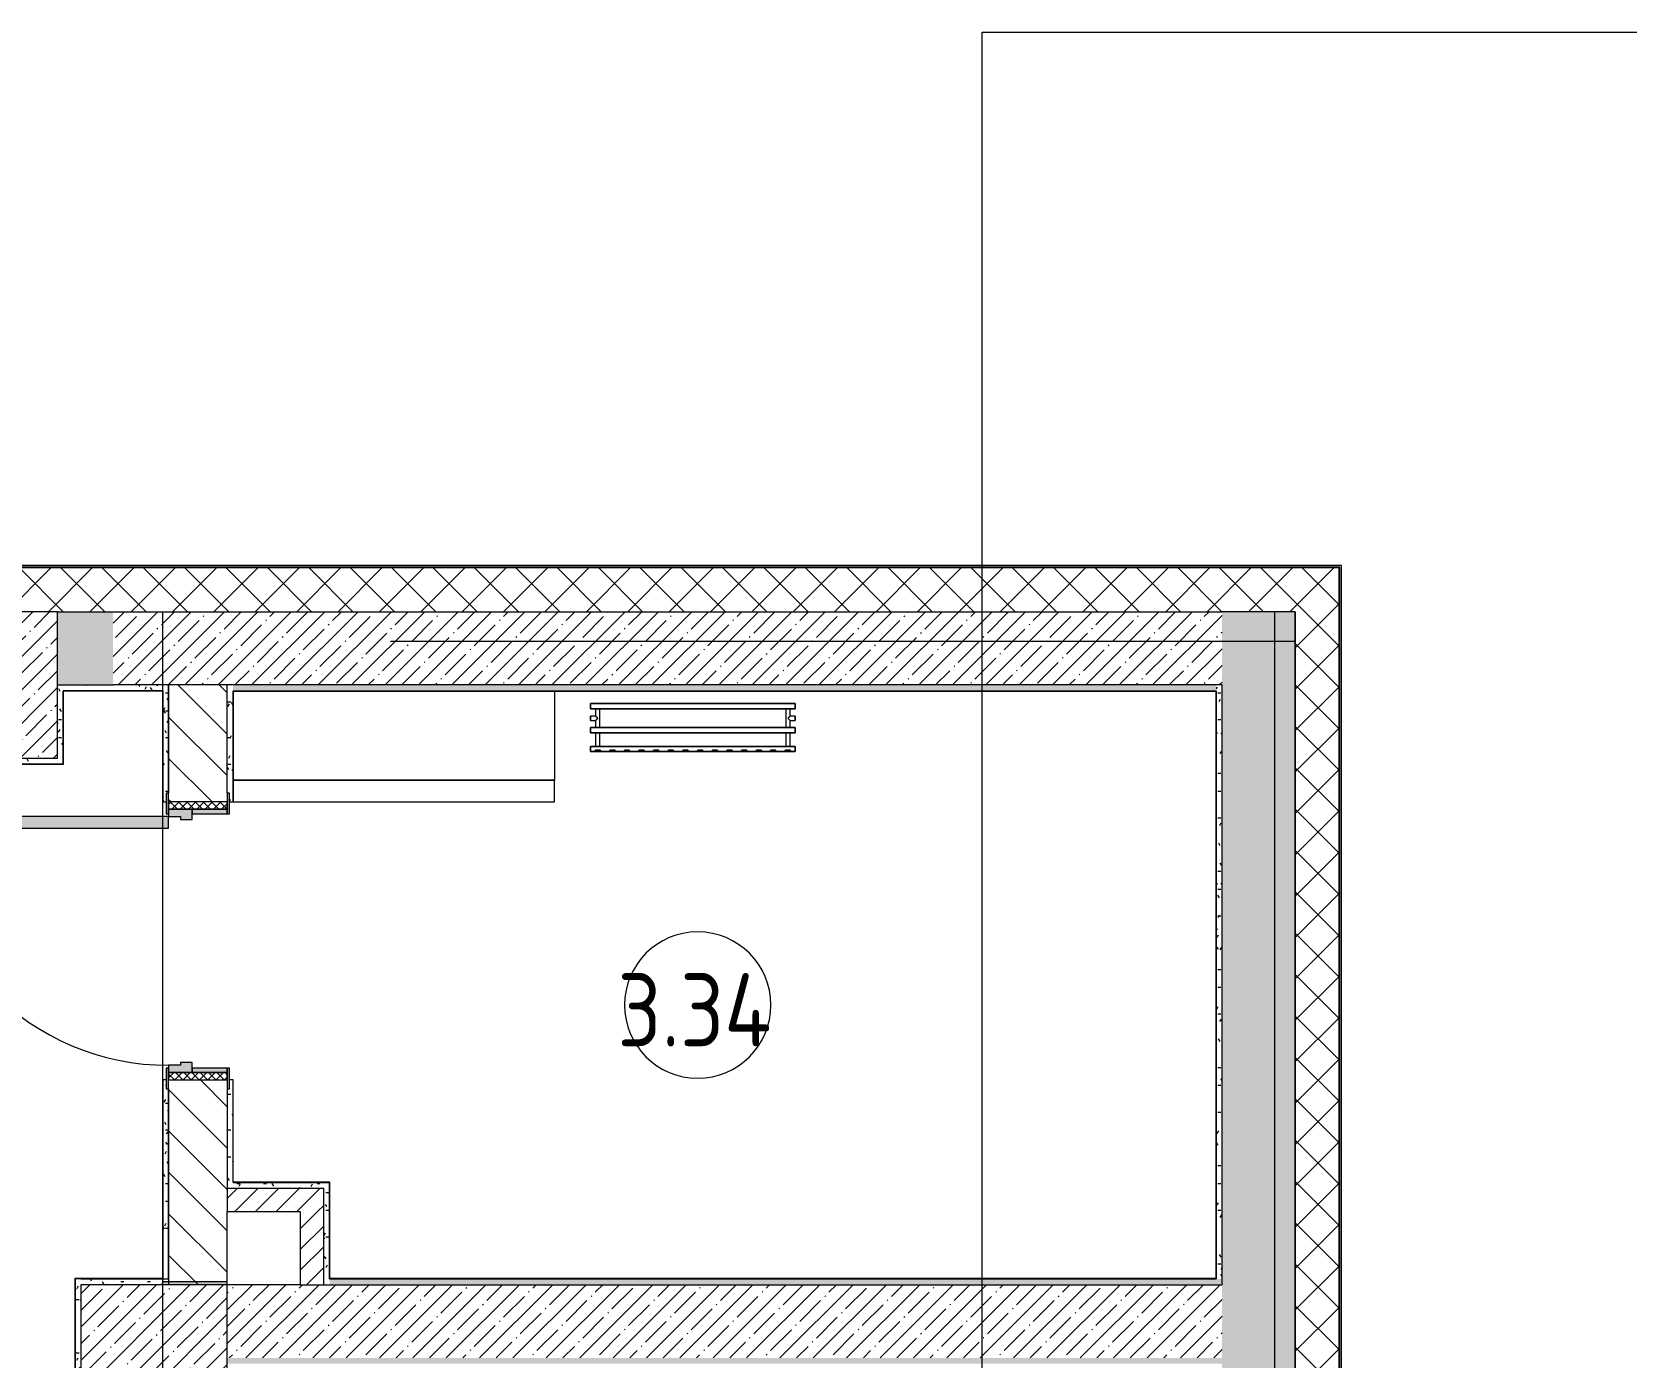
# Model space of a CAD drawing. Header units: millimetres. Extents: x -8624 to 200664, y -8553 to 29000.
# Drawn here: x 171359 to 176843, y 18850 to 23381 of the extents above; entities that cross this region are included whole.
import ezdxf

# ---------------------------------------------------------------- set-up
doc = ezdxf.new("R2010")
doc.units = ezdxf.units.MM
doc.linetypes.add('Осевая', pattern=[15875, 3175, -2381.25, 7937.5, -2381.25])
for name, color, linetype, lineweight in [('A-AREA-IDEN', 7, 'Continuous', 9), ('A-WALL-1', 7, 'Continuous', 9), ('A-WALL-4', 7, 'Continuous', 13), ('G-ANNO-TEXT', 7, 'Continuous', 9), ('I-WALL-5', 7, 'Continuous', 9), ('M-EQPM-2', 7, 'Continuous', 9), ('S-COLS-2', 7, 'Continuous', 9), ('Оси', 7, 'Continuous', 9), ('Оси-2', 7, 'Осевая', 9)]:
    doc.layers.add(name, color=color, linetype=linetype, lineweight=lineweight)
for name, color, linetype, lineweight, true_color in [('A-DOOR-5', 7, 'Continuous', 9, 0xaaaaaa), ('A-DOOR-6', 7, 'Continuous', 9, 0xe2e2e2), ('A-DOOR-FRAM-4', 7, 'Continuous', 9, 0xe2e2e2), ('A-DOOR-FRAM-5', 7, 'Continuous', 9, 0xaaaaaa), ('A-FLOR-3', 7, 'Continuous', 9, 0xaaaaaa), ('I-WALL-7', 9, 'Continuous', 9, 0x808080)]:
    doc.layers.add(name, color=color, linetype=linetype, lineweight=lineweight, true_color=true_color)
doc.styles.add('GOST Common', font='GOST_Common.ttf', dxfattribs={"width": 0.9, "height": 250})
pattern_1 = [(45, (50595.26, 0), (-57.024626, 57.024626), []), (45, (50652.28, 0), (-57.024626, 57.024626), [100.806, -20.161, 3.353, -16.808])]
pattern_2 = [(45, (50595.26, 0), (-70.71068, 70.71068), []), (135, (50595.26, 0), (-70.71068, -70.71068), [])]
pattern_3 = [(45, (50595.26, 0), (-35.35534, 35.35534), [])]
pattern_4 = [(0, (50595.258, 0), (121.92, 30.48), [10.058, -81.382, 10.058, -81.382, -487.68]), (0, (50595.258, 0), (121.92, 30.48), [-182.88, 10.058, -172.822, 10.058, -81.382, -213.36]), (0, (50595.258, 0), (121.92, 30.48), [-457.2, 10.058, -50.902, 10.058, -142.342]), (120, (50640.978, 15.24), (-87.356454, 90.345817), [10.058, -81.382, 10.058, -81.382, -487.68]), (120, (50640.978, 15.24), (-87.356454, 90.345817), [-182.88, 10.058, -172.822, 10.058, -81.382, -213.36]), (120, (50640.978, 15.24), (-87.356454, 90.345817), [-457.2, 10.058, -50.902, 10.058, -142.342]), (240, (50656.218, 76.2), (-34.563546, -120.825817), [10.058, -81.382, 10.058, -81.382, -487.68]), (240, (50656.218, 76.2), (-34.563546, -120.825817), [-182.88, 10.058, -172.822, 10.058, -81.382, -213.36]), (240, (50656.218, 76.2), (-34.563546, -120.825817), [-457.2, 10.058, -50.902, 10.058, -142.342])]

# ---------------------------------------------------------------- blocks, each defined once
blk = doc.blocks.new('110_Дверь_СКБ_1Ст_Внутренняя1 - Д-8 950x2100h_охрана-V180-План зашивки приборов отопления в осях 3 этажа 23-33')
at = {"layer": 'A-DOOR-5'}
h = blk.add_hatch(dxfattribs=at)
h.set_pattern_fill('FP_29', color=256, style=0, pattern_type=2)
h.set_pattern_definition([(135, (1826.41, 164.685), (-14.14214, -14.14214), []), (225, (1826.41, 164.685), (14.14214, -14.14214), [])])
h.paths.add_polyline_path([(462.5, -100), (487.5, -100), (487.5, 100), (462.5, 100)])
at = {"layer": 'A-DOOR-6'}
h = blk.add_hatch(color=256, dxfattribs=at)
h.paths.add_polyline_path([(-437.5, 100), (-437.5, 20), (-402.5, 20), (-402.5, 60), (-412.5, 60), (-412.5, 100)])
h.paths.add_polyline_path([(427.5, 60), (427.5, 20), (462.5, 20), (462.5, 100), (437.5, 100), (437.5, 60)])
at = {"layer": 'A-DOOR-FRAM-4'}
for points in [[(397.5, 100), (437.5, 100), (437.5, 950), (397.5, 950)], [(-492.5, 100), (-422.5, 100), (-422.5, 108), (-492.5, 108)], [(447.5, 100), (517.5, 100), (517.5, 108), (447.5, 108)], [(-437.5, -100), (-422.5, -100), (-422.5, 20), (-437.5, 20)], [(447.5, -100), (462.5, -100), (462.5, 20), (447.5, 20)], [(-492.5, -100), (-492.5, -108), (-422.5, -108), (-422.5, -100)], [(447.5, -100), (447.5, -108), (517.5, -108), (517.5, -100)]]:
    blk.add_hatch(color=256, dxfattribs=at).paths.add_polyline_path(points)
at = {"layer": 'A-DOOR-FRAM-5'}
h = blk.add_hatch(dxfattribs=at)
h.set_pattern_fill('FP_30', color=256, style=0, pattern_type=2)
h.set_pattern_definition([(45, (-296.384, 164.685), (-14.1421, 14.1421), []), (135, (-296.384, 164.685), (-14.1421, -14.1421), [])])
h.paths.add_polyline_path([(-462.5, -100), (-437.5, -100), (-437.5, 100), (-462.5, 100)])
at = {"layer": 'A-DOOR-5'}
for p, q in [((437.5, 950), (397.5, 950)), ((397.5, 950), (397.5, 100)), ((437.5, 100), (437.5, 950)), ((397.5, 100), (437.5, 100))]:
    blk.add_line(p, q, dxfattribs=at)
blk.add_arc((437.5, 100), 850, 90, 180, dxfattribs=at)
at = {"layer": 'A-DOOR-FRAM-5'}
for p, q in [((-422.5, 108), (-492.5, 108)), ((-492.5, 108), (-492.5, 100)), ((-492.5, 100), (-422.5, 100)), ((-437.5, 100), (-462.5, 100)), ((-462.5, 100), (-462.5, -100)), ((-412.5, 100), (-437.5, 100)), ((-437.5, 100), (-437.5, 20)), ((-437.5, -100), (-437.5, 100)), ((-422.5, 100), (-437.5, 100)), ((-437.5, 100), (-437.5, 99)), ((-437.5, 99), (-422.5, 99)), ((-422.5, 100), (-422.5, 108)), ((-422.5, 99), (-422.5, 100)), ((-412.5, 60), (-412.5, 100)), ((-402.5, 60), (-412.5, 60)), ((-402.5, 20), (-402.5, 60)), ((437.5, 60), (427.5, 60)), ((427.5, 60), (427.5, 20)), ((437.5, 100), (437.5, 60)), ((462.5, 100), (437.5, 100)), ((517.5, 108), (447.5, 108)), ((447.5, 108), (447.5, 100)), ((462.5, 100), (447.5, 100)), ((447.5, 100), (447.5, 99)), ((447.5, 100), (517.5, 100)), ((447.5, 99), (462.5, 99)), ((462.5, 20), (462.5, 100)), ((487.5, 100), (462.5, 100)), ((462.5, 100), (462.5, -100)), ((462.5, 99), (462.5, 100)), ((487.5, -100), (487.5, 100)), ((517.5, 100), (517.5, 108)), ((-437.5, 20), (-402.5, 20)), ((-422.5, 20), (-437.5, 20)), ((-437.5, 20), (-437.5, -100)), ((-422.5, -100), (-422.5, 20)), ((427.5, 20), (462.5, 20)), ((462.5, 20), (447.5, 20)), ((447.5, 20), (447.5, -100)), ((462.5, -100), (462.5, 20)), ((-422.5, -100), (-492.5, -100)), ((-492.5, -100), (-492.5, -108)), ((-492.5, -108), (-422.5, -108)), ((-462.5, -100), (-437.5, -100)), ((-437.5, -100), (-422.5, -100)), ((-422.5, -108), (-422.5, -100)), ((447.5, -100), (462.5, -100)), ((517.5, -100), (447.5, -100)), ((447.5, -100), (447.5, -108)), ((447.5, -108), (517.5, -108)), ((462.5, -100), (487.5, -100)), ((517.5, -108), (517.5, -100))]:
    blk.add_line(p, q, dxfattribs=at)
blk = doc.blocks.new('BSC_Колонна _Прямоугольная - 700х500-23282984-План зашивки приборов отопления в осях 3 этажа 23-33')
at = {"layer": 'S-COLS-2'}
h = blk.add_hatch(dxfattribs=at)
h.set_pattern_fill('FP_129', color=256, style=0, pattern_type=2)
h.set_pattern_definition([(45, (-120500, -21150), (-57.024626, 57.024626), []), (45, (-120442.975, -21150), (-57.024626, 57.024626), [100.806, -20.161, 3.353, -16.808])])
h.paths.add_polyline_path([(-341.1, -250), (350, -250), (350, 250), (-350, 250), (-350, -250)])
for p, q in [((350, 250), (-350, 250)), ((-350, 250), (-350, -250)), ((350, -250), (350, 250)), ((-350, -250), (350, -250))]:
    blk.add_line(p, q, dxfattribs=at)
blk = doc.blocks.new('BSC_Колонна _Прямоугольная - 500х500-V186-План зашивки приборов отопления в осях 3 этажа 23-33')
at = {"layer": 'S-COLS-2'}
h = blk.add_hatch(dxfattribs=at)
h.set_pattern_fill('FP_138', color=256, style=0, pattern_type=2)
h.set_pattern_definition([(45, (-121180, -18850), (-57.024626, 57.024626), []), (45, (-121122.975, -18850), (-57.024626, 57.024626), [100.806, -20.161, 3.353, -16.808])])
h.paths.add_polyline_path([(-250, -250), (250, -250), (250, 250), (-250, 250), (-250, -157.8)])
for p, q in [((250, 250), (-250, 250)), ((-250, 250), (-250, -250)), ((250, -250), (250, 250)), ((-250, -250), (250, -250))]:
    blk.add_line(p, q, dxfattribs=at)
blk = doc.blocks.new('radiator_prado_classic_z_tip_30_po exemplyaru - Classic Z Тип 30-300-V192-План зашивки приборов отопления в осях 3 этажа 23-33')
at = {"layer": 'M-EQPM-2'}
for p, q in [((0, 228), (0, 210)), ((700, 228), (0, 228)), ((0, 210), (0, 228)), ((0, 228), (12.5, 228)), ((12.5, 228), (37.5, 228)), ((37.5, 228), (12.5, 228)), ((12.5, 228), (37.5, 228)), ((12.5, 228), (17.5, 223)), ((12.5, 228), (17.5, 223)), ((32.5, 223), (17.5, 223)), ((17.5, 223), (32.5, 223)), ((32.5, 223), (37.5, 228)), ((37.5, 228), (32.5, 223)), ((37.5, 228), (62.5, 228)), ((62.5, 228), (87.5, 228)), ((87.5, 228), (62.5, 228)), ((62.5, 228), (87.5, 228)), ((62.5, 228), (67.5, 223)), ((62.5, 228), (67.5, 223)), ((82.5, 223), (67.5, 223)), ((67.5, 223), (82.5, 223)), ((82.5, 223), (87.5, 228)), ((87.5, 228), (82.5, 223)), ((87.5, 228), (112.5, 228)), ((112.5, 228), (137.5, 228)), ((137.5, 228), (112.5, 228)), ((112.5, 228), (137.5, 228)), ((112.5, 228), (117.5, 223)), ((112.5, 228), (117.5, 223)), ((132.5, 223), (117.5, 223)), ((117.5, 223), (132.5, 223)), ((132.5, 223), (137.5, 228)), ((137.5, 228), (132.5, 223)), ((137.5, 228), (162.5, 228)), ((162.5, 228), (187.5, 228)), ((187.5, 228), (162.5, 228)), ((162.5, 228), (187.5, 228)), ((162.5, 228), (167.5, 223)), ((162.5, 228), (167.5, 223)), ((182.5, 223), (167.5, 223)), ((167.5, 223), (182.5, 223)), ((182.5, 223), (187.5, 228)), ((187.5, 228), (182.5, 223)), ((187.5, 228), (212.5, 228)), ((212.5, 228), (237.5, 228)), ((237.5, 228), (212.5, 228)), ((212.5, 228), (237.5, 228)), ((212.5, 228), (217.5, 223)), ((212.5, 228), (217.5, 223)), ((232.5, 223), (217.5, 223)), ((217.5, 223), (232.5, 223)), ((232.5, 223), (237.5, 228)), ((237.5, 228), (232.5, 223)), ((237.5, 228), (262.5, 228)), ((262.5, 228), (287.5, 228)), ((287.5, 228), (262.5, 228)), ((262.5, 228), (287.5, 228)), ((262.5, 228), (267.5, 223)), ((262.5, 228), (267.5, 223)), ((282.5, 223), (267.5, 223)), ((267.5, 223), (282.5, 223)), ((282.5, 223), (287.5, 228)), ((287.5, 228), (282.5, 223)), ((287.5, 228), (312.5, 228)), ((312.5, 228), (337.5, 228)), ((337.5, 228), (312.5, 228)), ((312.5, 228), (337.5, 228)), ((312.5, 228), (317.5, 223)), ((312.5, 228), (317.5, 223)), ((332.5, 223), (317.5, 223)), ((317.5, 223), (332.5, 223)), ((332.5, 223), (337.5, 228)), ((337.5, 228), (332.5, 223)), ((337.5, 228), (362.5, 228)), ((362.5, 228), (387.5, 228)), ((387.5, 228), (362.5, 228)), ((362.5, 228), (387.5, 228)), ((362.5, 228), (367.5, 223)), ((362.5, 228), (367.5, 223)), ((382.5, 223), (367.5, 223)), ((367.5, 223), (382.5, 223)), ((382.5, 223), (387.5, 228)), ((387.5, 228), (382.5, 223)), ((387.5, 228), (412.5, 228)), ((412.5, 228), (437.5, 228)), ((437.5, 228), (412.5, 228)), ((412.5, 228), (437.5, 228)), ((412.5, 228), (417.5, 223)), ((412.5, 228), (417.5, 223)), ((432.5, 223), (417.5, 223)), ((417.5, 223), (432.5, 223)), ((432.5, 223), (437.5, 228)), ((437.5, 228), (432.5, 223)), ((437.5, 228), (462.5, 228)), ((462.5, 228), (487.5, 228)), ((487.5, 228), (462.5, 228)), ((462.5, 228), (487.5, 228)), ((462.5, 228), (467.5, 223)), ((462.5, 228), (467.5, 223)), ((482.5, 223), (467.5, 223)), ((467.5, 223), (482.5, 223)), ((482.5, 223), (487.5, 228)), ((487.5, 228), (482.5, 223)), ((487.5, 228), (512.5, 228)), ((512.5, 228), (537.5, 228)), ((537.5, 228), (512.5, 228)), ((512.5, 228), (537.5, 228)), ((512.5, 228), (517.5, 223)), ((512.5, 228), (517.5, 223)), ((532.5, 223), (517.5, 223)), ((517.5, 223), (532.5, 223)), ((532.5, 223), (537.5, 228)), ((537.5, 228), (532.5, 223)), ((537.5, 228), (562.5, 228)), ((562.5, 228), (587.5, 228)), ((587.5, 228), (562.5, 228)), ((562.5, 228), (587.5, 228)), ((562.5, 228), (567.5, 223)), ((562.5, 228), (567.5, 223)), ((582.5, 223), (567.5, 223)), ((567.5, 223), (582.5, 223)), ((582.5, 223), (587.5, 228)), ((587.5, 228), (582.5, 223)), ((587.5, 228), (612.5, 228)), ((612.5, 228), (637.5, 228)), ((637.5, 228), (612.5, 228)), ((612.5, 228), (637.5, 228)), ((612.5, 228), (617.5, 223)), ((612.5, 228), (617.5, 223)), ((632.5, 223), (617.5, 223)), ((617.5, 223), (632.5, 223)), ((632.5, 223), (637.5, 228)), ((637.5, 228), (632.5, 223)), ((637.5, 228), (662.5, 228)), ((662.5, 228), (687.5, 228)), ((687.5, 228), (662.5, 228)), ((662.5, 228), (687.5, 228)), ((662.5, 228), (667.5, 223)), ((662.5, 228), (667.5, 223)), ((682.5, 223), (667.5, 223)), ((667.5, 223), (682.5, 223)), ((682.5, 223), (687.5, 228)), ((687.5, 228), (682.5, 223)), ((687.5, 228), (700, 228)), ((700, 210), (700, 228)), ((700, 228), (700, 210)), ((0, 210), (700, 210)), ((17.5, 210), (0, 210)), ((17.5, 210), (17.5, 164)), ((17.5, 210), (17.5, 164)), ((18.5, 210), (17.5, 210)), ((17.5, 210), (32.5, 210)), ((32.5, 210), (17.5, 210)), ((17.5, 210), (32.5, 210)), ((19.7, 210), (18.5, 210)), ((28.7, 210), (18.5, 210)), ((21.2, 210), (19.7, 210)), ((23.1, 210), (21.2, 210)), ((25, 210), (23.1, 210)), ((28.7, 210), (25, 210)), ((32.2, 210), (28.7, 210)), ((31.5, 210), (30.3, 210)), ((32.5, 210), (32.2, 210)), ((32.5, 164), (32.5, 210)), ((32.5, 164), (32.5, 210)), ((667.5, 210), (32.5, 210)), ((667.5, 210), (667.5, 164)), ((667.5, 210), (667.5, 164)), ((682.5, 210), (667.5, 210)), ((667.5, 210), (682.5, 210)), ((671.2, 210), (667.5, 210)), ((667.5, 210), (673.1, 210)), ((681.5, 210), (668.5, 210)), ((681.5, 210), (671.2, 210)), ((673.1, 210), (675, 210)), ((675, 210), (678.7, 210)), ((678.7, 210), (682.5, 210)), ((682.2, 210), (681.5, 210)), ((682.5, 210), (682.2, 210)), ((682.5, 164), (682.5, 210)), ((682.5, 164), (682.5, 210)), ((700, 210), (682.5, 210)), ((700, 164), (0, 164)), ((0, 164), (0, 146)), ((0, 146), (0, 164)), ((0, 164), (17.5, 164)), ((0, 146), (700, 146)), ((17.5, 146), (0, 146)), ((17.5, 121.5), (0, 121.5)), ((17.5, 121.5), (0, 121.5)), ((0, 121.5), (0, 121.2)), ((0, 106.5), (0, 121.5)), ((0, 121.2), (0, 106.8)), ((0, 121.2), (0, 120.5)), ((0, 120.5), (0, 121.2)), ((0, 121.2), (0, 121.2)), ((0, 120.5), (0, 119.3)), ((0, 119.3), (0, 120.5)), ((0, 119.3), (0, 117.8)), ((0, 117.8), (0, 119.3)), ((0, 117.8), (0, 115.9)), ((0, 115.9), (0, 117.8)), ((0, 115.9), (0, 114)), ((0, 114), (0, 115.9)), ((0, 114), (0, 112.1)), ((0, 112.1), (0, 114)), ((0, 112.1), (0, 110.2)), ((0, 110.2), (0, 112.1)), ((0, 110.2), (0, 108.7)), ((0, 108.7), (0, 110.2)), ((25, 164), (17.5, 164)), ((17.5, 164), (32.5, 164)), ((32.5, 164), (17.5, 164)), ((17.5, 164), (32.5, 164)), ((17.5, 146), (17.5, 121.5)), ((17.5, 146), (17.5, 121.5)), ((17.5, 146), (28.7, 146)), ((19.7, 146), (17.5, 146)), ((17.5, 146), (32.5, 146)), ((32.5, 146), (17.5, 146)), ((18.5, 164), (28.7, 164)), ((28.7, 146), (18.5, 146)), ((31.5, 146), (19.7, 146)), ((30.3, 164), (25, 164)), ((28.7, 146), (32.2, 146)), ((31.5, 164), (30.3, 164)), ((30.3, 164), (31.5, 164)), ((31.5, 146), (30.3, 146)), ((32.5, 164), (31.5, 164)), ((32.2, 146), (31.5, 146)), ((32.2, 146), (32.5, 146)), ((32.5, 146), (32.2, 146)), ((32.5, 164), (667.5, 164)), ((32.5, 82), (32.5, 146)), ((32.5, 82), (32.5, 146)), ((667.5, 146), (32.5, 146)), ((682.5, 164), (667.5, 164)), ((667.5, 164), (682.5, 164)), ((667.8, 164), (667.5, 164)), ((667.5, 164), (681.5, 164)), ((667.5, 146), (667.5, 82)), ((667.5, 146), (667.5, 82)), ((667.5, 146), (667.8, 146)), ((682.5, 146), (667.5, 146)), ((667.5, 146), (682.5, 146)), ((668.5, 146), (667.5, 146)), ((680.3, 164), (667.8, 164)), ((667.8, 146), (668.5, 146)), ((668.5, 164), (681.5, 164)), ((668.5, 146), (669.7, 146)), ((669.7, 146), (668.5, 146)), ((681.5, 146), (668.5, 146)), ((669.7, 146), (671.2, 146)), ((671.2, 146), (669.7, 146)), ((671.2, 146), (673.1, 146)), ((682.5, 146), (671.2, 146)), ((673.1, 146), (675, 146)), ((675, 146), (676.9, 146)), ((676.9, 146), (681.5, 146)), ((682.5, 164), (680.3, 164)), ((681.5, 164), (682.5, 164)), ((681.5, 146), (682.2, 146)), ((682.2, 146), (682.5, 146)), ((682.5, 164), (700, 164)), ((682.5, 121.5), (682.5, 146)), ((682.5, 121.5), (682.5, 146)), ((700, 146), (682.5, 146)), ((700, 121.5), (682.5, 121.5)), ((700, 121.5), (682.5, 121.5)), ((700, 146), (700, 164)), ((700, 164), (700, 146)), ((700, 121.5), (700, 106.5)), ((700, 121.2), (700, 121.5)), ((700, 121.5), (700, 121.2)), ((700, 121.2), (700, 121.5)), ((700, 106.8), (700, 121.2)), ((700, 121.2), (700, 106.8)), ((700, 108.7), (700, 121.2)), ((0, 108.7), (0, 107.5)), ((0, 106.8), (0, 108.7)), ((0, 107.5), (0, 106.8)), ((0, 106.8), (0, 106.5)), ((0, 106.8), (0, 106.8)), ((0, 106.5), (17.5, 106.5)), ((0, 106.5), (17.5, 106.5)), ((700, 82), (0, 82)), ((0, 82), (0, 64)), ((0, 64), (0, 82)), ((0, 82), (17.5, 82)), ((700, 64), (0, 64)), ((0, 64), (700, 64)), ((17.5, 106.5), (17.5, 82)), ((17.5, 106.5), (17.5, 82)), ((32.5, 82), (17.5, 82)), ((17.5, 82), (32.5, 82)), ((32.5, 82), (17.5, 82)), ((17.5, 82), (32.5, 82)), ((18.5, 82), (28.7, 82)), ((30.3, 82), (31.5, 82)), ((32.5, 82), (667.5, 82)), ((667.8, 82), (667.5, 82)), ((667.5, 82), (682.5, 82)), ((682.5, 82), (667.5, 82)), ((667.5, 82), (682.5, 82)), ((668.5, 82), (667.8, 82)), ((669.7, 82), (668.5, 82)), ((668.5, 82), (681.5, 82)), ((671.2, 82), (669.7, 82)), ((673.1, 82), (671.2, 82)), ((675, 82), (673.1, 82)), ((682.5, 82), (675, 82)), ((682.5, 82), (682.5, 106.5)), ((682.5, 106.5), (700, 106.5)), ((682.5, 82), (682.5, 106.5)), ((682.5, 106.5), (700, 106.5)), ((682.5, 82), (700, 82)), ((700, 106.8), (700, 108.7)), ((700, 106.5), (700, 106.8)), ((700, 106.8), (700, 106.5)), ((700, 106.5), (700, 106.8)), ((700, 64), (700, 82)), ((700, 82), (700, 64))]:
    blk.add_line(p, q, dxfattribs=at)
for points, knots in [([(17.8, 121.2), (17.7, 121.3), (17.7, 121.3), (17.5, 121.5), (17.5, 121.5), (17.5, 121.5)], [0.8571429, 0.8571429, 0.8571429, 0.8571429, 0.8928571, 0.9285714, 1, 1, 1, 1]), ([(17.5, 121.5), (17.5, 121.5), (17.5, 121.5), (17.7, 121.3), (17.7, 121.3), (17.8, 121.2)], [0, 0, 0, 0, 0.0714286, 0.1071429, 0.1428571, 0.1428571, 0.1428571, 0.1428571]), ([(17.5, 121.5), (17.5, 121.5), (17.5, 121.5), (17.7, 121.3), (17.7, 121.3), (17.8, 121.2)], [0, 0, 0, 0, 0.0714286, 0.1071429, 0.1428571, 0.1428571, 0.1428571, 0.1428571]), ([(25, 114), (24.5, 114.5), (23.6, 115.4), (22.4, 116.6), (21.6, 117.4), (21.1, 117.9), (20.8, 118.2), (20.5, 118.5), (20.2, 118.8), (19.8, 119.1), (19.6, 119.4), (19.3, 119.7), (19, 120), (18.7, 120.3), (18.5, 120.5), (18.3, 120.7), (18.1, 120.9), (17.9, 121.1), (17.8, 121.2), (17.7, 121.3), (17.5, 121.5), (17.5, 121.5), (17.5, 121.5)], [0, 0, 0, 0, 0.142857, 0.285714, 0.357143, 0.392857, 0.428571, 0.464286, 0.5, 0.535714, 0.571429, 0.607143, 0.642857, 0.678571, 0.714286, 0.75, 0.785714, 0.821429, 0.857143, 0.892857, 0.928571, 1, 1, 1, 1]), ([(17.5, 106.5), (17.5, 106.5), (17.5, 106.5), (17.7, 106.7), (17.8, 106.8), (17.9, 106.9), (18.1, 107.1), (18.3, 107.3), (18.5, 107.5), (18.7, 107.7), (19, 108), (19.3, 108.3), (19.6, 108.6), (19.8, 108.9), (20.3, 109.3), (20.7, 109.7), (21.1, 110.1), (21.6, 110.6), (22.4, 111.4), (23.6, 112.6), (24.5, 113.5), (25, 114)], [0, 0, 0, 0, 0.071429, 0.107143, 0.142857, 0.178571, 0.214286, 0.25, 0.285714, 0.321429, 0.357143, 0.392857, 0.428571, 0.464286, 0.5, 0.571429, 0.607143, 0.642857, 0.714286, 0.857143, 1, 1, 1, 1]), ([(17.8, 121.2), (17.8, 121.2), (17.9, 121.1), (18.1, 120.9), (18.3, 120.7), (18.5, 120.5), (18.7, 120.3), (19, 120), (19.3, 119.7), (19.6, 119.4), (19.8, 119.1), (20.3, 118.7), (20.7, 118.3), (21.1, 117.9), (21.6, 117.4), (22.4, 116.6), (23.1, 115.9), (23.6, 115.4)], [0.1428571, 0.1428571, 0.1428571, 0.1428571, 0.1785714, 0.2142857, 0.25, 0.2857143, 0.3214286, 0.3571429, 0.3928571, 0.4285714, 0.4642857, 0.5, 0.5714286, 0.6071429, 0.6428571, 0.7142857, 0.8571429, 0.8571429, 0.8571429, 0.8571429]), ([(22.1, 111.1), (21.9, 110.9), (21.6, 110.6), (21.1, 110.1), (20.8, 109.8), (20.5, 109.5), (20.2, 109.2), (19.8, 108.9), (19.6, 108.6), (19.3, 108.3), (19, 108), (18.7, 107.7), (18.5, 107.5), (18.3, 107.3), (18.1, 107.1), (17.9, 106.9), (17.8, 106.8), (17.8, 106.8)], [0.2857143, 0.2857143, 0.2857143, 0.2857143, 0.3571429, 0.3928571, 0.4285714, 0.4642857, 0.5, 0.5357143, 0.5714286, 0.6071429, 0.6428571, 0.6785714, 0.7142857, 0.75, 0.7857143, 0.8214286, 0.8571429, 0.8571429, 0.8571429, 0.8571429]), ([(17.8, 106.8), (17.8, 106.8), (17.9, 106.9), (18.1, 107.1), (18.3, 107.3), (18.5, 107.5), (18.7, 107.7), (19, 108), (19.3, 108.3), (19.6, 108.6), (19.9, 108.8), (20.3, 109.3), (20.6, 109.6), (20.8, 109.8)], [0.1428571, 0.1428571, 0.1428571, 0.1428571, 0.1785714, 0.2142857, 0.25, 0.2857143, 0.3214286, 0.3571429, 0.3928571, 0.4285714, 0.4642857, 0.5, 0.5714286, 0.5714286, 0.5714286, 0.5714286]), ([(19.6, 119.4), (19.7, 119.3), (19.9, 119.2), (20.3, 118.7), (20.6, 118.4), (20.8, 118.2)], [0.4285714, 0.4285714, 0.4285714, 0.4285714, 0.4642857, 0.5, 0.5714286, 0.5714286, 0.5714286, 0.5714286]), ([(22.1, 116.9), (21.9, 117.1), (21.6, 117.4), (21.1, 117.9), (20.9, 118.1), (20.8, 118.2)], [0.2857143, 0.2857143, 0.2857143, 0.2857143, 0.3571429, 0.3928571, 0.4285714, 0.4285714, 0.4285714, 0.4285714]), ([(20.8, 118.2), (20.9, 118.1), (21.1, 117.9), (21.6, 117.4), (21.9, 117.1), (22.1, 116.9)], [0.5714286, 0.5714286, 0.5714286, 0.5714286, 0.6071429, 0.6428571, 0.7142857, 0.7142857, 0.7142857, 0.7142857]), ([(20.8, 109.8), (20.9, 109.9), (21.1, 110.1), (21.6, 110.6), (21.9, 110.9), (22.1, 111.1)], [0.5714286, 0.5714286, 0.5714286, 0.5714286, 0.6071429, 0.6428571, 0.7142857, 0.7142857, 0.7142857, 0.7142857]), ([(22.1, 111.1), (21.9, 110.9), (21.6, 110.6), (21.1, 110.1), (20.9, 109.9), (20.8, 109.8)], [0.2857143, 0.2857143, 0.2857143, 0.2857143, 0.3571429, 0.3928571, 0.4285714, 0.4285714, 0.4285714, 0.4285714]), ([(675, 114), (675.5, 114.5), (676.4, 115.4), (677.6, 116.6), (678.4, 117.4), (678.9, 117.9), (679.2, 118.2), (679.5, 118.5), (679.8, 118.8), (680.1, 119.2), (680.4, 119.4), (680.7, 119.7), (681, 120), (681.3, 120.3), (681.5, 120.5), (681.7, 120.7), (681.9, 120.9), (682.1, 121.1), (682.2, 121.2), (682.3, 121.3), (682.5, 121.5), (682.5, 121.5), (682.5, 121.5)], [0, 0, 0, 0, 0.142857, 0.285714, 0.357143, 0.392857, 0.428571, 0.464286, 0.5, 0.535714, 0.571429, 0.607143, 0.642857, 0.678571, 0.714286, 0.75, 0.785714, 0.821429, 0.857143, 0.892857, 0.928571, 1, 1, 1, 1]), ([(682.5, 106.5), (682.5, 106.5), (682.5, 106.5), (682.3, 106.7), (682.2, 106.8), (682.1, 106.9), (681.9, 107.1), (681.7, 107.3), (681.5, 107.5), (681.3, 107.7), (681, 108), (680.7, 108.3), (680.4, 108.6), (680.1, 108.8), (679.7, 109.3), (679.3, 109.7), (678.9, 110.1), (678.4, 110.6), (677.6, 111.4), (676.4, 112.6), (675.5, 113.5), (675, 114)], [0, 0, 0, 0, 0.071429, 0.107143, 0.142857, 0.178571, 0.214286, 0.25, 0.285714, 0.321429, 0.357143, 0.392857, 0.428571, 0.464286, 0.5, 0.571429, 0.607143, 0.642857, 0.714286, 0.857143, 1, 1, 1, 1]), ([(676.4, 115.4), (676.9, 115.9), (677.6, 116.6), (678.4, 117.4), (678.9, 117.9), (679.2, 118.2), (679.5, 118.5), (679.8, 118.8), (680.1, 119.2), (680.4, 119.4), (680.7, 119.7), (681, 120), (681.3, 120.3), (681.5, 120.5), (681.7, 120.7), (681.9, 120.9), (682.1, 121.1), (682.2, 121.2), (682.2, 121.2)], [0.1428571, 0.1428571, 0.1428571, 0.1428571, 0.2857143, 0.3571429, 0.3928571, 0.4285714, 0.4642857, 0.5, 0.5357143, 0.5714286, 0.6071429, 0.6428571, 0.6785714, 0.7142857, 0.75, 0.7857143, 0.8214286, 0.8571429, 0.8571429, 0.8571429, 0.8571429]), ([(679.2, 118.2), (679.1, 118.1), (678.9, 117.9), (678.4, 117.4), (677.6, 116.6), (676.9, 115.9), (676.4, 115.4)], [0.5714286, 0.5714286, 0.5714286, 0.5714286, 0.6071429, 0.6428571, 0.7142857, 0.8571429, 0.8571429, 0.8571429, 0.8571429]), ([(679.2, 118.2), (679.1, 118.1), (678.9, 117.9), (678.4, 117.4), (678.1, 117.1), (677.9, 116.9)], [0.5714286, 0.5714286, 0.5714286, 0.5714286, 0.6071429, 0.6428571, 0.7142857, 0.7142857, 0.7142857, 0.7142857]), ([(677.9, 111.1), (678.1, 110.9), (678.4, 110.6), (678.9, 110.1), (679.2, 109.8), (679.5, 109.5), (679.8, 109.2), (680.1, 108.8), (680.4, 108.6), (680.7, 108.3), (681, 108), (681.3, 107.7), (681.5, 107.5), (681.7, 107.3), (681.9, 107.1), (682.1, 106.9), (682.2, 106.8), (682.2, 106.8)], [0.2857143, 0.2857143, 0.2857143, 0.2857143, 0.3571429, 0.3928571, 0.4285714, 0.4642857, 0.5, 0.5357143, 0.5714286, 0.6071429, 0.6428571, 0.6785714, 0.7142857, 0.75, 0.7857143, 0.8214286, 0.8571429, 0.8571429, 0.8571429, 0.8571429]), ([(677.9, 111.1), (678.1, 110.9), (678.4, 110.6), (678.9, 110.1), (679.2, 109.8), (679.5, 109.5), (679.8, 109.2), (680.1, 108.8), (680.4, 108.6), (680.7, 108.3), (681, 108), (681.3, 107.7), (681.5, 107.5), (681.7, 107.3), (681.9, 107.1), (682.1, 106.9), (682.2, 106.8), (682.2, 106.8)], [0.2857143, 0.2857143, 0.2857143, 0.2857143, 0.3571429, 0.3928571, 0.4285714, 0.4642857, 0.5, 0.5357143, 0.5714286, 0.6071429, 0.6428571, 0.6785714, 0.7142857, 0.75, 0.7857143, 0.8214286, 0.8571429, 0.8571429, 0.8571429, 0.8571429]), ([(682.2, 106.8), (682.2, 106.8), (682.1, 106.9), (681.9, 107.1), (681.7, 107.3), (681.5, 107.5), (681.3, 107.7), (681, 108), (680.7, 108.3), (680.4, 108.6), (680.1, 108.8), (679.7, 109.3), (679.3, 109.7), (678.9, 110.1), (678.4, 110.6), (678.1, 110.9), (677.9, 111.1)], [0.1428571, 0.1428571, 0.1428571, 0.1428571, 0.1785714, 0.2142857, 0.25, 0.2857143, 0.3214286, 0.3571429, 0.3928571, 0.4285714, 0.4642857, 0.5, 0.5714286, 0.6071429, 0.6428571, 0.7142857, 0.7142857, 0.7142857, 0.7142857]), ([(682.2, 121.2), (682.2, 121.2), (682.1, 121.1), (681.9, 120.9), (681.7, 120.7), (681.5, 120.5), (681.3, 120.3), (681, 120), (680.7, 119.7), (680.4, 119.4), (680.1, 119.2), (679.7, 118.7), (679.4, 118.4), (679.2, 118.2)], [0.1428571, 0.1428571, 0.1428571, 0.1428571, 0.1785714, 0.2142857, 0.25, 0.2857143, 0.3214286, 0.3571429, 0.3928571, 0.4285714, 0.4642857, 0.5, 0.5714286, 0.5714286, 0.5714286, 0.5714286]), ([(680.4, 119.4), (680.3, 119.3), (680.1, 119.2), (679.7, 118.7), (679.4, 118.4), (679.2, 118.2)], [0.4285714, 0.4285714, 0.4285714, 0.4285714, 0.4642857, 0.5, 0.5714286, 0.5714286, 0.5714286, 0.5714286]), ([(682.5, 121.5), (682.5, 121.5), (682.5, 121.5), (682.3, 121.3), (682.3, 121.3), (682.2, 121.2)], [0, 0, 0, 0, 0.0714286, 0.1071429, 0.1428571, 0.1428571, 0.1428571, 0.1428571]), ([(682.5, 121.5), (682.5, 121.5), (682.5, 121.5), (682.3, 121.3), (682.3, 121.3), (682.2, 121.2)], [0, 0, 0, 0, 0.0714286, 0.1071429, 0.1428571, 0.1428571, 0.1428571, 0.1428571]), ([(682.2, 121.2), (682.3, 121.3), (682.3, 121.3), (682.5, 121.5), (682.5, 121.5), (682.5, 121.5)], [0.8571429, 0.8571429, 0.8571429, 0.8571429, 0.8928571, 0.9285714, 1, 1, 1, 1]), ([(17.5, 106.5), (17.5, 106.5), (17.5, 106.5), (17.7, 106.7), (17.7, 106.7), (17.8, 106.8)], [0, 0, 0, 0, 0.0714286, 0.1071429, 0.1428571, 0.1428571, 0.1428571, 0.1428571]), ([(17.8, 106.8), (17.7, 106.7), (17.7, 106.7), (17.5, 106.5), (17.5, 106.5), (17.5, 106.5)], [0.8571429, 0.8571429, 0.8571429, 0.8571429, 0.8928571, 0.9285714, 1, 1, 1, 1]), ([(17.8, 106.8), (17.7, 106.7), (17.7, 106.7), (17.5, 106.5), (17.5, 106.5), (17.5, 106.5)], [0.8571429, 0.8571429, 0.8571429, 0.8571429, 0.8928571, 0.9285714, 1, 1, 1, 1]), ([(682.2, 106.8), (682.3, 106.7), (682.3, 106.7), (682.5, 106.5), (682.5, 106.5), (682.5, 106.5)], [0.8571429, 0.8571429, 0.8571429, 0.8571429, 0.8928571, 0.9285714, 1, 1, 1, 1]), ([(682.2, 106.8), (682.3, 106.7), (682.3, 106.7), (682.5, 106.5), (682.5, 106.5), (682.5, 106.5)], [0.8571429, 0.8571429, 0.8571429, 0.8571429, 0.8928571, 0.9285714, 1, 1, 1, 1]), ([(682.5, 106.5), (682.5, 106.5), (682.5, 106.5), (682.3, 106.7), (682.3, 106.7), (682.2, 106.8)], [0, 0, 0, 0, 0.0714286, 0.1071429, 0.1428571, 0.1428571, 0.1428571, 0.1428571])]:
    blk.add_open_spline(points, degree=3, knots=knots, dxfattribs=at)
for points in [[(20.8, 118.2), (20.7, 118.3), (20.5, 118.5), (20.2, 118.8), (19.9, 119.2), (19.6, 119.4), (19.3, 119.7), (19, 120), (18.7, 120.3), (18.5, 120.5), (18.3, 120.7), (18.1, 120.9), (17.9, 121.1), (17.8, 121.2), (17.8, 121.2)], [(17.8, 121.2), (17.8, 121.2), (17.9, 121.1), (18.1, 120.9), (18.3, 120.7), (18.5, 120.5), (18.7, 120.3), (19, 120), (19.3, 119.7), (19.5, 119.5), (19.6, 119.4)], [(20.8, 109.8), (20.7, 109.7), (20.5, 109.5), (20.2, 109.2), (19.9, 108.8), (19.6, 108.6), (19.3, 108.3), (19, 108), (18.7, 107.7), (18.5, 107.5), (18.3, 107.3), (18.1, 107.1), (17.9, 106.9), (17.8, 106.8), (17.8, 106.8)], [(23.6, 115.4), (23.1, 115.9), (22.6, 116.4), (22.1, 116.9)], [(22.1, 116.9), (22.6, 116.4), (23.1, 115.9), (23.6, 115.4)], [(25, 114), (24.5, 113.5), (23.6, 112.6), (22.6, 111.6), (22.1, 111.1)], [(22.1, 111.1), (22.6, 111.6), (23.1, 112.1), (23.6, 112.6)], [(23.6, 112.6), (23.1, 112.1), (22.6, 111.6), (22.1, 111.1)], [(25, 114), (24.5, 114.5), (24, 115), (23.6, 115.4)], [(23.6, 115.4), (24, 115), (24.5, 114.5), (25, 114)], [(23.6, 115.4), (24, 115), (24.5, 114.5), (25, 114)], [(23.6, 112.6), (24, 113), (24.5, 113.5), (25, 114)], [(25, 114), (24.5, 113.5), (24, 113), (23.6, 112.6)], [(676.4, 115.4), (676, 115), (675.5, 114.5), (675, 114)], [(676.4, 115.4), (676, 115), (675.5, 114.5), (675, 114)], [(675, 114), (675.5, 114.5), (676, 115), (676.4, 115.4)], [(675, 114), (675.5, 113.5), (676.4, 112.6), (677.4, 111.6), (677.9, 111.1)], [(675, 114), (675.5, 113.5), (676.4, 112.6), (677.4, 111.6), (677.9, 111.1)], [(677.9, 111.1), (677.4, 111.6), (676.4, 112.6), (675.5, 113.5), (675, 114)], [(677.9, 116.9), (677.4, 116.4), (676.9, 115.9), (676.4, 115.4)], [(682.2, 121.2), (682.2, 121.2), (682.1, 121.1), (681.9, 120.9), (681.7, 120.7), (681.5, 120.5), (681.3, 120.3), (681, 120), (680.7, 119.7), (680.5, 119.5), (680.4, 119.4)]]:
    blk.add_open_spline(points, degree=3, dxfattribs=at)
blk = doc.blocks.new('Зашивка приборов отопления43 - Зашивка приборов отопления-33398518-План зашивки приборов отопления в осях 3 этажа 23-33')
at = {"layer": 'A-WALL-1'}
for p, q in [((122390.8, 18669.6), (122390.8, 18974.6)), ((121290.8, 18669.6), (122390.8, 18669.6)), ((122389.3, 18669.6), (121290.8, 18669.6)), ((122389.3, 18594.6), (122389.3, 18669.6)), ((121290.8, 18594.6), (122389.3, 18594.6))]:
    blk.add_line(p, q, dxfattribs=at)
blk = doc.blocks.new('Марка_Помещения - Номер-25198446-План зашивки приборов отопления в осях 3 этажа 23-33')
at = {"layer": 'A-AREA-IDEN'}
for start, end in [(360, 180), (180, 360)]:
    blk.add_arc((0, 0), 2.5, start, end, dxfattribs=at)

msp = doc.modelspace()

# ---------------------------------------------------------------- hatches: boundary and pattern name
at = {"layer": 'A-WALL-1'}
h = msp.add_hatch(dxfattribs=at)
h.set_pattern_fill('FP_120', color=256, style=0, pattern_type=2)
h.set_pattern_definition(pattern_2)
h.paths.add_polyline_path([(175675.3, 21400), (175825.3, 21400), (175825.3, 21550), (170745.5, 21550), (170745.5, 21400), (175425.3, 21400)])
h.paths.add_polyline_path([(169845.5, 21400), (169845.5, 21550), (168495.7, 21550), (168495.7, 21400), (169481, 21400)])
h.paths.add_polyline_path([(166934.6, 21400), (167595.7, 21400), (167595.7, 21550), (166725.7, 21550), (166725.7, 21400)])
h.paths.add_polyline_path([(165295.7, 21400), (165295.7, 21550), (164145.3, 21550), (164145.3, 21400), (164388.3, 21400)])
h.paths.add_polyline_path([(161645.3, 21400), (161845.3, 21400), (161845.3, 21550), (160545.7, 21550), (160545.7, 21400), (160945.3, 21400)])
h.paths.add_polyline_path([(159645.7, 21400), (159645.7, 21550), (158345.7, 21550), (158345.7, 21400), (159295.6, 21400)])
h.paths.add_polyline_path([(143905.3, 21400), (143905.3, 21550), (143885.3, 21550), (143885.3, 21400)])
h.paths.add_polyline_path([(157445.7, 21400), (157445.7, 21550), (156145.5, 21550), (156145.5, 21400), (156749.3, 21400)])
h.paths.add_polyline_path([(155245.5, 21400), (155245.5, 21550), (154045.3, 21550), (154045.3, 21400), (154202.9, 21400)])
h.paths.add_polyline_path([(151745.3, 21400), (151745.3, 21550), (147205.3, 21550), (147205.3, 21400), (151656.6, 21400)])
h = msp.add_hatch(dxfattribs=at)
h.set_pattern_fill('FP_120', color=256, style=0, pattern_type=2)
h.set_pattern_definition(pattern_2)
h.paths.add_polyline_path([(175675.3, -250), (175825.3, -250), (175825.3, 7700), (175675.3, 7700), (175675.3, -100)])
h.paths.add_polyline_path([(175675.3, 8900), (175825.3, 8900), (175825.3, 10820), (175675.3, 10820), (175675.3, 9175)])
h.paths.add_polyline_path([(175825.3, 13120), (175825.3, 21400), (175675.3, 21400), (175675.3, 13120)])
at = {"layer": 'I-WALL-5'}
h = msp.add_hatch(dxfattribs=at)
h.set_pattern_fill('FP_119', color=256, style=0, pattern_type=2)
h.set_pattern_definition(pattern_1)
h.paths.add_polyline_path([(171635.3, 21150), (171635.3, 21400), (171445.3, 21400), (171445.3, 21150)])
h.paths.add_polyline_path([(169845.5, 21150), (169845.5, 21400), (168495.7, 21400), (168495.7, 21150), (169799.3, 21150)])
h.paths.add_polyline_path([(167571.2, 21150), (167595.7, 21150), (167595.7, 21400), (166725.7, 21400), (166725.7, 21150), (166934.6, 21150)])
h.paths.add_polyline_path([(165024.9, 21150), (165295.7, 21150), (165295.7, 21400), (164145.3, 21400), (164145.3, 21150), (164388.3, 21150)])
h.paths.add_polyline_path([(160545.7, 21150), (160945.3, 21150), (160945.3, 21400), (160545.7, 21400), (160545.7, 21179.6)])
h.paths.add_polyline_path([(161645.3, 21150), (161845.3, 21150), (161845.3, 21400), (161645.3, 21400), (161645.3, 21275)])
h.paths.add_polyline_path([(159645.7, 21150), (159645.7, 21400), (158345.7, 21400), (158345.7, 21150), (159613.9, 21150)])
h.paths.add_polyline_path([(156749.3, 21150), (157445.7, 21150), (157445.7, 21400), (156645.3, 21400), (156645.3, 21150)])
h.paths.add_polyline_path([(155157.8, 21150), (155245.5, 21150), (155245.5, 21400), (154045.3, 21400), (154045.3, 21150), (154839.5, 21150)])
h.paths.add_polyline_path([(151745.3, 21150), (151745.3, 21400), (151395.3, 21400), (151395.3, 21150), (151656.6, 21150)])
h = msp.add_hatch(dxfattribs=at)
h.set_pattern_fill('FP_119', color=256, style=0, pattern_type=2)
h.set_pattern_definition(pattern_1)
h.paths.add_polyline_path([(175405.3, 21150), (175425.3, 21150), (175425.3, 21400), (171635.3, 21400), (171635.3, 21150), (174573.7, 21150)])
h = msp.add_hatch(dxfattribs=at)
h.set_pattern_fill('FP_119', color=256, style=0, pattern_type=2)
h.set_pattern_definition(pattern_1)
h.paths.add_polyline_path([(175675.3, 10360), (175675.3, 10820), (175425.3, 10820), (175425.3, 10360), (175475.3, 10360)])
h.paths.add_polyline_path([(175675.3, 13120), (175675.3, 21400), (175425.3, 21400), (175425.3, 13120)])
h = msp.add_hatch(dxfattribs=at)
h.set_pattern_fill('FP_122', color=256, style=0, pattern_type=2)
h.set_pattern_definition([(135, (50595.26, 0), (-70.71068, -70.71068), [])])
h.paths.add_polyline_path([(171825.3, 19100), (172025.3, 19100), (172025.3, 19800), (171825.3, 19800), (171825.3, 19120)])
h.paths.add_polyline_path([(172025.3, 20750), (172025.3, 21150), (171825.3, 21150), (171825.3, 20750)])
h = msp.add_hatch(dxfattribs=at)
h.set_pattern_fill('FP_123', color=256, style=0, pattern_type=2)
h.set_pattern_definition(pattern_3)
h.paths.add_polyline_path([(172355.3, 19350), (172355.3, 19430), (172025.3, 19430), (172025.3, 19350), (172275.3, 19350)])
h = msp.add_hatch(dxfattribs=at)
h.set_pattern_fill('FP_123', color=256, style=0, pattern_type=2)
h.set_pattern_definition(pattern_3)
h.paths.add_polyline_path([(172355.3, 19100), (172355.3, 19350), (172275.3, 19350), (172275.3, 19100)])
h = msp.add_hatch(dxfattribs=at)
h.set_pattern_fill('FP_119', color=256, style=0, pattern_type=2)
h.set_pattern_definition(pattern_1)
h.paths.add_polyline_path([(171805.3, 10380), (172025.3, 10380), (172025.3, 10825), (171805.3, 10825), (171805.3, 10400)])
h.paths.add_polyline_path([(171945.3, 12225), (172025.3, 12225), (172025.3, 13400), (171805.3, 13400), (171805.3, 12225)])
h.paths.add_polyline_path([(171805.3, 13900), (172025.3, 13900), (172025.3, 18600), (171805.3, 18600), (171805.3, 13920)])
h.paths.add_polyline_path([(171805.3, 19100), (172025.3, 19100), (172025.3, 19110), (171805.3, 19110)])
h = msp.add_hatch(dxfattribs=at)
h.set_pattern_fill('FP_119', color=256, style=0, pattern_type=2)
h.set_pattern_definition(pattern_1)
h.paths.add_polyline_path([(175425.3, 18850), (175425.3, 19100), (172025.3, 19100), (172025.3, 18850), (174573.7, 18850)])
at = {"layer": 'I-WALL-7'}
h = msp.add_hatch(dxfattribs=at)
h.set_pattern_fill('FP_139', color=256, style=0, pattern_type=2)
h.set_pattern_definition(pattern_4)
h.paths.add_polyline_path([(171804.3, 21130), (171805.3, 21130), (171805.3, 21150), (171445.3, 21150), (171445.3, 21130), (171465.3, 21130)])
h = msp.add_hatch(dxfattribs=at)
h.set_pattern_fill('FP_139', color=256, style=0, pattern_type=2)
h.set_pattern_definition(pattern_4)
h.paths.add_polyline_path([(171465.3, 20880), (171465.3, 21130), (171445.3, 21130), (171445.3, 20880)])
h = msp.add_hatch(dxfattribs=at)
h.set_pattern_fill('FP_139', color=256, style=0, pattern_type=2)
h.set_pattern_definition(pattern_4)
h.paths.add_polyline_path([(171805.3, 19120), (171825.3, 19120), (171824.4, 19770), (171817.3, 19770), (171817.3, 19800), (171805.3, 19800), (171805.3, 19557.4)])
h.paths.add_polyline_path([(171817.3, 20750), (171817.3, 20780), (171825.3, 20780), (171825.3, 21150), (171805.3, 21150), (171805.3, 20750)])
h = msp.add_hatch(dxfattribs=at)
h.set_pattern_fill('FP_139', color=256, style=0, pattern_type=2)
h.set_pattern_definition(pattern_4)
h.paths.add_polyline_path([(172045.3, 19430), (172045.3, 19800), (172033.3, 19800), (172033.3, 19770), (172025.3, 19770), (172025.3, 19430), (172027.3, 19430)])
h.paths.add_polyline_path([(172045.3, 20750), (172045.3, 21150), (172025.3, 21150), (172025.3, 20780), (172033.3, 20780), (172033.3, 20750)])
h = msp.add_hatch(dxfattribs=at)
h.set_pattern_fill('FP_139', color=256, style=0, pattern_type=2)
h.set_pattern_definition(pattern_4)
h.paths.add_polyline_path([(175405.3, 21130), (175405.3, 21150), (172045.3, 21150), (172045.3, 21130), (174573.7, 21130)])
h = msp.add_hatch(dxfattribs=at)
h.set_pattern_fill('FP_139', color=256, style=0, pattern_type=2)
h.set_pattern_definition(pattern_4)
h.paths.add_polyline_path([(175405.3, 19120), (175425.3, 19120), (175425.3, 21150), (175405.3, 21150), (175405.3, 19121)])
h = msp.add_hatch(dxfattribs=at)
h.set_pattern_fill('FP_139', color=256, style=0, pattern_type=2)
h.set_pattern_definition(pattern_4)
h.paths.add_polyline_path([(171445.3, 20880), (171445.3, 20900), (170725.5, 20900), (170725.5, 20880), (170754.1, 20880)])
h = msp.add_hatch(dxfattribs=at)
h.set_pattern_fill('FP_139', color=256, style=0, pattern_type=2)
h.set_pattern_definition(pattern_4)
h.paths.add_polyline_path([(172355.3, 19430), (172375.3, 19430), (172375.3, 19450), (172045.3, 19450), (172045.3, 19430)])
h = msp.add_hatch(dxfattribs=at)
h.set_pattern_fill('FP_139', color=256, style=0, pattern_type=2)
h.set_pattern_definition(pattern_4)
h.paths.add_polyline_path([(172375.3, 19100), (172375.3, 19430), (172355.3, 19430), (172355.3, 19100)])
h = msp.add_hatch(dxfattribs=at)
h.set_pattern_fill('FP_139', color=256, style=0, pattern_type=2)
h.set_pattern_definition(pattern_4)
h.paths.add_polyline_path([(171505.3, 18600), (171525.3, 18600), (171525.3, 19120), (171505.3, 19120), (171505.3, 18692.2)])
h = msp.add_hatch(dxfattribs=at)
h.set_pattern_fill('FP_139', color=256, style=0, pattern_type=2)
h.set_pattern_definition(pattern_4)
h.paths.add_polyline_path([(171805.3, 19100), (171804.3, 19120), (171525.3, 19120), (171525.3, 19100)])
h = msp.add_hatch(dxfattribs=at)
h.set_pattern_fill('FP_139', color=256, style=0, pattern_type=2)
h.set_pattern_definition(pattern_4)
h.paths.add_polyline_path([(175425.3, 19100), (175425.3, 19120), (172375.3, 19120), (172375.3, 19100), (174573.7, 19100)])
h = msp.add_hatch(dxfattribs=at)
h.set_pattern_fill('FP_139', color=256, style=0, pattern_type=2)
h.set_pattern_definition(pattern_4)
h.paths.add_polyline_path([(175405.3, 18830), (175425.3, 18830), (175425.3, 18850), (172025.3, 18850), (172025.3, 18830), (175404.3, 18830)])

# ---------------------------------------------------------------- linework, layer by layer
at = {"layer": 'A-FLOR-3'}
for p, q in [((171805.3, 20700), (171805.3, 20750)), ((171805.3, 19800), (171805.3, 20660))]:
    msp.add_line(p, q, dxfattribs=at)
at = {"layer": 'A-WALL-1'}
for p, q in [((175833.3, 21558), (167595.7, 21558)), ((175833.3, -258), (175833.3, 21558)), ((175675.3, 21400), (175675.3, 21400))]:
    msp.add_line(p, q, dxfattribs=at)
at = {"layer": 'A-WALL-4'}
for p, q in [((175828.3, 21553), (170745.5, 21553)), ((175825.3, 21550), (170745.5, 21550)), ((175825.3, 13120), (175825.3, 21550)), ((175828.3, 13120), (175828.3, 21553)), ((171445.3, 21400), (175425.3, 21400)), ((175675.3, 21400), (175675.3, 13120)), ((175675.3, 13120), (175675.3, 21400)), ((171805.3, 21130), (171465.3, 21130)), ((171465.3, 21130), (171465.3, 21129)), ((175425.3, 21150), (171635.3, 21150)), ((171805.3, 21130), (171805.3, 20750)), ((171825.3, 21150), (171825.3, 20780)), ((171825.3, 20780), (171825.3, 21150)), ((172025.3, 20780), (172025.3, 21150)), ((172045.3, 21130), (172045.3, 20750)), ((175405.3, 21130), (175405.3, 19120)), ((175425.3, 19100), (175425.3, 21150)), ((172045.3, 19450), (172045.3, 19800)), ((171825.3, 19770), (171825.3, 19120)), ((171825.3, 19120), (171825.3, 19770)), ((172025.3, 19770), (172025.3, 19350)), ((172025.3, 19430), (172355.3, 19430)), ((172045.3, 19450), (172375.3, 19450)), ((172375.3, 19120), (172375.3, 19430)), ((171525.3, 19120), (171805.3, 19120)), ((171805.3, 19100), (171805.3, 19110)), ((172275.3, 19100), (175425.3, 19100)), ((172375.3, 19120), (175405.3, 19120))]:
    msp.add_line(p, q, dxfattribs=at)
at = {"layer": 'G-ANNO-TEXT'}
for p, q in [((174606.1, 23381.2), (176843.2, 23381.2)), ((174606.1, 18506.6), (174606.1, 23381.2))]:
    msp.add_line(p, q, dxfattribs=at)
at = {"layer": 'I-WALL-5'}
for p, q in [((175675.3, 21400), (175425.3, 21400)), ((171445.3, 21150), (171635.3, 21150)), ((171465.3, 20880), (171465.3, 21129)), ((171804.3, 21129), (171465.3, 21129)), ((171466.3, 20879), (171466.3, 21129)), ((171804.3, 21129), (171804.3, 20750)), ((172045.3, 21130), (175405.3, 21130)), ((172046.3, 21129), (175404.3, 21129)), ((172046.3, 20750), (172046.3, 21129)), ((175404.3, 21129), (175404.3, 19121)), ((170724.5, 20879), (171466.3, 20879)), ((170725.5, 20880), (171465.3, 20880)), ((171804.3, 20750), (171817.3, 20750)), ((172033.3, 20750), (172046.3, 20750)), ((171817.3, 19800), (171804.3, 19800)), ((171804.3, 19800), (171804.3, 19121)), ((171805.3, 19800), (171805.3, 19120)), ((172046.3, 19800), (172033.3, 19800)), ((172046.3, 19451), (172046.3, 19800)), ((172376.3, 19451), (172046.3, 19451)), ((172355.3, 19100), (172355.3, 19430)), ((172375.3, 19430), (172375.3, 19450)), ((172376.3, 19121), (172376.3, 19451)), ((172025.3, 19350), (172275.3, 19350)), ((172025.3, 19100), (172025.3, 19350)), ((172275.3, 19350), (172275.3, 19100)), ((171504.3, 19121), (171504.3, 18579)), ((171804.3, 19121), (171504.3, 19121)), ((171525.3, 19120), (171505.3, 19120)), ((171505.3, 19120), (171505.3, 18580)), ((171805.3, 19110), (171805.3, 19120)), ((171805.3, 19120), (171825.3, 19120)), ((172025.3, 19110), (171805.3, 19110)), ((171825.3, 19120), (171825.3, 19100)), ((172275.3, 19100), (172025.3, 19100)), ((175404.3, 19121), (172376.3, 19121))]:
    msp.add_line(p, q, dxfattribs=at)
at = {"layer": 'Оси'}
for p, q in [((171805.3, 18900), (171805.3, 21400)), ((175605.3, 18900), (175605.3, 21400)), ((173175.3, 21300), (175675.3, 21300))]:
    msp.add_line(p, q, dxfattribs=at)
at = {"layer": 'Оси-2'}
for p, q in [((135277, 21300), (173175.3, 21300)), ((171805.3, 593.7), (171805.3, 18900)), ((175605.3, 593.7), (175605.3, 18900))]:
    msp.add_line(p, q, dxfattribs=at)

# ---------------------------------------------------------------- block references
at = {"layer": 'A-AREA-IDEN', "xscale": 99.99999999999993, "yscale": 99.99999999999993, "zscale": 99.99999999999993}
msp.add_blockref('Марка_Помещения - Номер-25198446-План зашивки приборов отопления в осях 3 этажа 23-33', (173633.4, 20056), dxfattribs=at)
at = {"layer": 'A-DOOR-5', "rotation": 89.99999999999987}
msp.add_blockref('110_Дверь_СКБ_1Ст_Внутренняя1 - Д-8 950x2100h_охрана-V180-План зашивки приборов отопления в осях 3 этажа 23-33', (171925.3, 20262.5), dxfattribs=at)
at = {"layer": 'A-WALL-1'}
msp.add_blockref('Зашивка приборов отопления43 - Зашивка приборов отопления-33398518-План зашивки приборов отопления в осях 3 этажа 23-33', (50754.4, 2155.4), dxfattribs=at)
at = {"layer": 'M-EQPM-2', "rotation": 180}
msp.add_blockref('radiator_prado_classic_z_tip_30_po exemplyaru - Classic Z Тип 30-300-V192-План зашивки приборов отопления в осях 3 этажа 23-33', (173966.8, 21150), dxfattribs=at)
at = {"layer": 'S-COLS-2'}
for name, p in [('BSC_Колонна _Прямоугольная - 700х500-23282984-План зашивки приборов отопления в осях 3 этажа 23-33', (171095.3, 21150)), ('BSC_Колонна _Прямоугольная - 500х500-V186-План зашивки приборов отопления в осях 3 этажа 23-33', (171775.3, 18850))]:
    msp.add_blockref(name, p, dxfattribs=at)

# ---------------------------------------------------------------- texts
at = {"layer": 'A-AREA-IDEN', "insert": (173358.7, 20164.5), "char_height": 250, "width": 685.443, "attachment_point": 1, "style": 'GOST Common'}
msp.add_mtext('3.34', dxfattribs=at)

doc.saveas('drawing.dxf')
